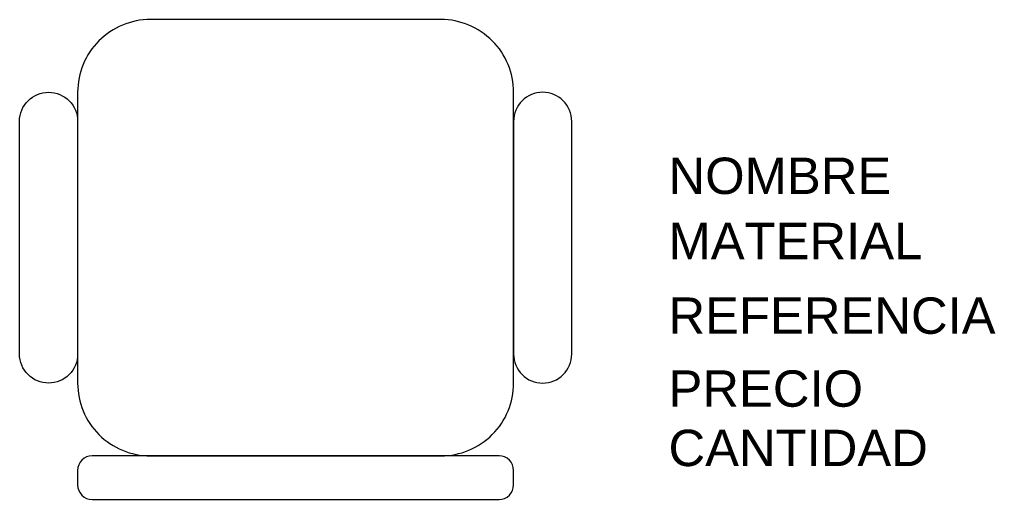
# Model space of a CAD drawing. Header units: centimetres. Extents: x -4 to 63.2, y 0 to 33.
import ezdxf

# ---------------------------------------------------------------- set-up
doc = ezdxf.new("R2010")
doc.units = ezdxf.units.CM
doc.styles.get("Standard").update_dxf_attribs({"font": 'arial.ttf'})

msp = doc.modelspace()

# ---------------------------------------------------------------- linework, layer by layer
for points in [[(5, 3), (25, 3, 0.414214), (30, 8), (30, 28, 0.414214), (25, 33), (5, 33, 0.414214), (0, 28), (0, 8, 0.414214)], [(-2, 8), (-2, 8, -0.414214), (-4, 10), (-4, 26, -0.414214), (-2, 28), (-2, 28, -0.414214), (0, 26), (0, 10, -0.414214)], [(32, 8), (32, 8, 0.414214), (34, 10), (34, 26, 0.414214), (32, 28), (32, 28, 0.414214), (30, 26), (30, 10, 0.414214)], [(1, 0), (29, 0, 0.414214), (30, 1), (30, 2, 0.414214), (29, 3), (1, 3, 0.414214), (0, 2), (0, 1, 0.414214)]]:
    msp.add_lwpolyline(points, format="xyb", close=True)

# ---------------------------------------------------------------- texts
at = {"flags": 1}
for tag, p, s in [('NOMBRE', (40.659, 21.004), 'SILLA'), ('MATERIAL', (40.659, 16.522), 'N/A'), ('REFERENCIA', (40.659, 11.39), 'SILLA_OFI_1'), ('PRECIO', (40.659, 6.376), '1500000'), ('CANTIDAD', (40.659, 2.294), '1')]:
    msp.add_attdef(tag, p, s, height=2.5, dxfattribs=at)

doc.saveas('drawing.dxf')
